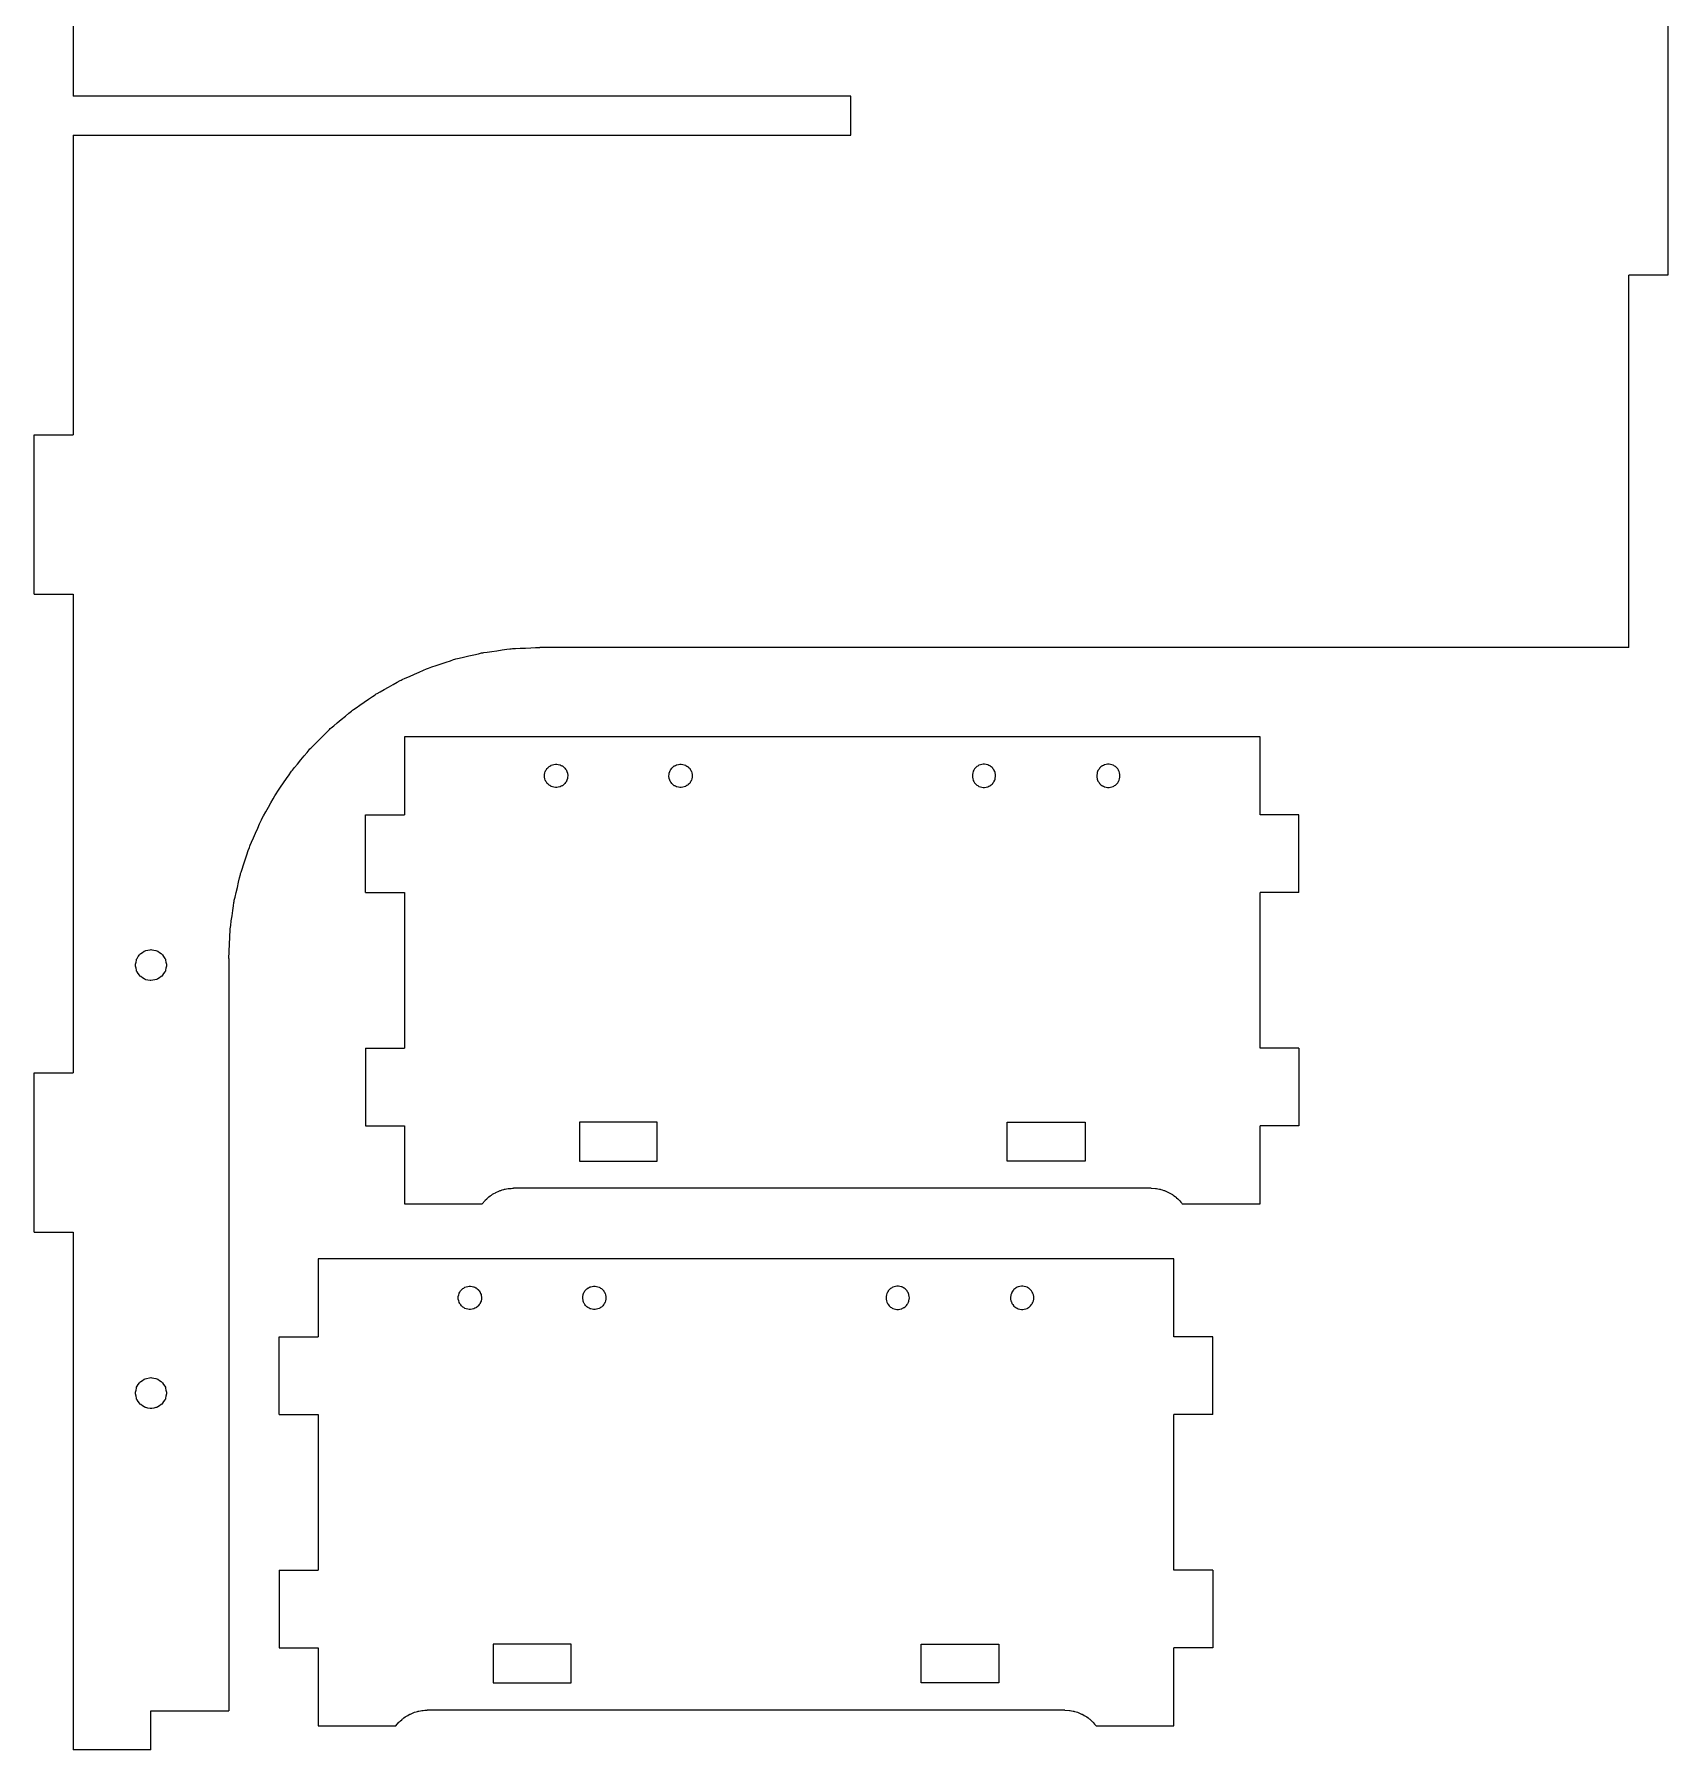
# Model space of a CAD drawing. Header units: centimetres. Extents: x -36 to 30.2, y -21 to 21.
# Drawn here: x -36.03 to -15.03, y -20.96 to 1.08 of the extents above; entities that cross this region are included whole.
import ezdxf

# ---------------------------------------------------------------- set-up
doc = ezdxf.new("R2010")
doc.units = ezdxf.units.CM
doc.header["$MEASUREMENT"] = 0
doc.layers.add('Capa 1', color=7, linetype='Continuous')

msp = doc.modelspace()

# ---------------------------------------------------------------- linework, layer by layer
at = {"layer": 'Capa 1', "color": 1, "lineweight": 25}
for points in [[(-35.53168, 4.13876), (-35.53168, 4.13876), (-35.53168, 0.28876), (-35.53168, 0.28876)], [(-15.03169, 2.08877), (-15.03169, 2.08877), (-15.03169, -2.01121), (-15.03169, -2.01121)], [(-25.5317, 0.28876), (-25.5317, 0.28876), (-35.53168, 0.28876), (-35.53168, 0.28876)], [(-25.5317, -0.21123), (-25.5317, -0.21123), (-25.5317, 0.28876), (-25.5317, 0.28876)], [(-35.53168, -0.21123), (-35.53168, -0.21123), (-35.53168, -4.06124), (-35.53168, -4.06124)], [(-35.53168, -0.21123), (-35.53168, -0.21123), (-25.5317, -0.21123), (-25.5317, -0.21123)], [(-15.03169, -2.01121), (-15.03169, -2.01121), (-15.53168, -2.01121), (-15.53168, -2.01121)], [(-15.53168, -6.79456), (-15.53168, -6.79456), (-15.53168, -2.01121), (-15.53168, -2.01121)], [(-36.03167, -6.11123), (-36.03167, -6.11123), (-36.03167, -4.06124), (-36.03167, -4.06124)], [(-36.03167, -4.06124), (-36.03167, -4.06124), (-35.53168, -4.06124), (-35.53168, -4.06124)], [(-36.03167, -6.11123), (-36.03167, -6.11123), (-35.53168, -6.11123), (-35.53168, -6.11123)], [(-35.53168, -6.11123), (-35.53168, -6.11123), (-35.53168, -12.26124), (-35.53168, -12.26124)], [(-15.53168, -6.79456), (-15.53168, -6.79456), (-29.53167, -6.79456), (-29.53167, -6.79456)], [(-31.27286, -7.94558), (-31.27286, -7.94558), (-31.27286, -8.94556), (-31.27286, -8.94556)], [(-20.27286, -7.94558), (-20.27286, -7.94558), (-31.27286, -7.94558), (-31.27286, -7.94558)], [(-20.27286, -8.94556), (-20.27286, -8.94556), (-20.27286, -7.94558), (-20.27286, -7.94558)], [(-31.77285, -9.94558), (-31.77285, -9.94558), (-31.77285, -8.94556), (-31.77285, -8.94556)], [(-31.77285, -8.94556), (-31.77285, -8.94556), (-31.27286, -8.94556), (-31.27286, -8.94556)], [(-19.77287, -8.94556), (-19.77287, -8.94556), (-20.27286, -8.94556), (-20.27286, -8.94556)], [(-19.77287, -9.94558), (-19.77287, -9.94558), (-19.77287, -8.94556), (-19.77287, -8.94556)], [(-31.77285, -9.94558), (-31.77285, -9.94558), (-31.27286, -9.94558), (-31.27286, -9.94558)], [(-31.27286, -9.94558), (-31.27286, -9.94558), (-31.27286, -11.94558), (-31.27286, -11.94558)], [(-19.77287, -9.94558), (-19.77287, -9.94558), (-20.27286, -9.94558), (-20.27286, -9.94558)], [(-20.27286, -11.94558), (-20.27286, -11.94558), (-20.27286, -9.94558), (-20.27286, -9.94558)], [(-33.53168, -10.79457), (-33.53168, -10.79457), (-33.53168, -20.46124), (-33.53168, -20.46124)], [(-31.77285, -11.94558), (-31.77285, -11.94558), (-31.77285, -12.94557), (-31.77285, -12.94557)], [(-31.77285, -11.94558), (-31.77285, -11.94558), (-31.27286, -11.94558), (-31.27286, -11.94558)], [(-19.77287, -11.94558), (-19.77287, -11.94558), (-20.27286, -11.94558), (-20.27286, -11.94558)], [(-19.77287, -11.94558), (-19.77287, -11.94558), (-19.77287, -12.94557), (-19.77287, -12.94557)], [(-36.03167, -14.31123), (-36.03167, -14.31123), (-36.03167, -12.26124), (-36.03167, -12.26124)], [(-36.03167, -12.26124), (-36.03167, -12.26124), (-35.53168, -12.26124), (-35.53168, -12.26124)], [(-31.77285, -12.94557), (-31.77285, -12.94557), (-31.27286, -12.94557), (-31.27286, -12.94557)], [(-31.27286, -12.94557), (-31.27286, -12.94557), (-31.27286, -13.94559), (-31.27286, -13.94559)], [(-29.02288, -12.89558), (-29.02288, -12.89558), (-29.02288, -13.39557), (-29.02288, -13.39557)], [(-28.02286, -12.89558), (-28.02286, -12.89558), (-29.02288, -12.89558), (-29.02288, -12.89558)], [(-28.02286, -13.39557), (-28.02286, -13.39557), (-28.02286, -12.89558), (-28.02286, -12.89558)], [(-23.52286, -12.89558), (-23.52286, -12.89558), (-22.52288, -12.89558), (-22.52288, -12.89558)], [(-23.52286, -13.39557), (-23.52286, -13.39557), (-23.52286, -12.89558), (-23.52286, -12.89558)], [(-22.52288, -12.89558), (-22.52288, -12.89558), (-22.52288, -13.39557), (-22.52288, -13.39557)], [(-19.77287, -12.94557), (-19.77287, -12.94557), (-20.27286, -12.94557), (-20.27286, -12.94557)], [(-20.27286, -13.94559), (-20.27286, -13.94559), (-20.27286, -12.94557), (-20.27286, -12.94557)], [(-29.02288, -13.39557), (-29.02288, -13.39557), (-28.02286, -13.39557), (-28.02286, -13.39557)], [(-22.52288, -13.39557), (-22.52288, -13.39557), (-23.52286, -13.39557), (-23.52286, -13.39557)], [(-21.67286, -13.74556), (-21.67286, -13.74556), (-29.87286, -13.74556), (-29.87286, -13.74556)], [(-31.27286, -13.94559), (-31.27286, -13.94559), (-30.27288, -13.94559), (-30.27288, -13.94559)], [(-21.27288, -13.94559), (-21.27288, -13.94559), (-20.27286, -13.94559), (-20.27286, -13.94559)], [(-36.03167, -14.31123), (-36.03167, -14.31123), (-35.53168, -14.31123), (-35.53168, -14.31123)], [(-35.53168, -14.31123), (-35.53168, -14.31123), (-35.53168, -20.96123), (-35.53168, -20.96123)], [(-32.38148, -14.65363), (-32.38148, -14.65363), (-32.38148, -15.65361), (-32.38148, -15.65361)], [(-21.38148, -14.65363), (-21.38148, -14.65363), (-32.38148, -14.65363), (-32.38148, -14.65363)], [(-21.38148, -15.65361), (-21.38148, -15.65361), (-21.38148, -14.65363), (-21.38148, -14.65363)], [(-32.88147, -16.65363), (-32.88147, -16.65363), (-32.88147, -15.65361), (-32.88147, -15.65361)], [(-32.88147, -15.65361), (-32.88147, -15.65361), (-32.38148, -15.65361), (-32.38148, -15.65361)], [(-20.88149, -15.65361), (-20.88149, -15.65361), (-21.38148, -15.65361), (-21.38148, -15.65361)], [(-20.88149, -16.65363), (-20.88149, -16.65363), (-20.88149, -15.65361), (-20.88149, -15.65361)], [(-32.88147, -16.65363), (-32.88147, -16.65363), (-32.38148, -16.65363), (-32.38148, -16.65363)], [(-32.38148, -16.65363), (-32.38148, -16.65363), (-32.38148, -18.65363), (-32.38148, -18.65363)], [(-20.88149, -16.65363), (-20.88149, -16.65363), (-21.38148, -16.65363), (-21.38148, -16.65363)], [(-21.38148, -18.65363), (-21.38148, -18.65363), (-21.38148, -16.65363), (-21.38148, -16.65363)], [(-32.88147, -18.65363), (-32.88147, -18.65363), (-32.88147, -19.65362), (-32.88147, -19.65362)], [(-32.88147, -18.65363), (-32.88147, -18.65363), (-32.38148, -18.65363), (-32.38148, -18.65363)], [(-20.88149, -18.65363), (-20.88149, -18.65363), (-21.38148, -18.65363), (-21.38148, -18.65363)], [(-20.88149, -18.65363), (-20.88149, -18.65363), (-20.88149, -19.65362), (-20.88149, -19.65362)], [(-30.13149, -19.60363), (-30.13149, -19.60363), (-30.13149, -20.10362), (-30.13149, -20.10362)], [(-29.13148, -19.60363), (-29.13148, -19.60363), (-30.13149, -19.60363), (-30.13149, -19.60363)], [(-29.13148, -20.10362), (-29.13148, -20.10362), (-29.13148, -19.60363), (-29.13148, -19.60363)], [(-24.63148, -19.60363), (-24.63148, -19.60363), (-23.63149, -19.60363), (-23.63149, -19.60363)], [(-24.63148, -20.10362), (-24.63148, -20.10362), (-24.63148, -19.60363), (-24.63148, -19.60363)], [(-23.63149, -19.60363), (-23.63149, -19.60363), (-23.63149, -20.10362), (-23.63149, -20.10362)], [(-32.88147, -19.65362), (-32.88147, -19.65362), (-32.38148, -19.65362), (-32.38148, -19.65362)], [(-32.38148, -19.65362), (-32.38148, -19.65362), (-32.38148, -20.65364), (-32.38148, -20.65364)], [(-20.88149, -19.65362), (-20.88149, -19.65362), (-21.38148, -19.65362), (-21.38148, -19.65362)], [(-21.38148, -20.65364), (-21.38148, -20.65364), (-21.38148, -19.65362), (-21.38148, -19.65362)], [(-30.13149, -20.10362), (-30.13149, -20.10362), (-29.13148, -20.10362), (-29.13148, -20.10362)], [(-23.63149, -20.10362), (-23.63149, -20.10362), (-24.63148, -20.10362), (-24.63148, -20.10362)], [(-34.5317, -20.46124), (-34.5317, -20.46124), (-33.53168, -20.46124), (-33.53168, -20.46124)], [(-34.5317, -20.96123), (-34.5317, -20.96123), (-34.5317, -20.46124), (-34.5317, -20.46124)], [(-22.78148, -20.45361), (-22.78148, -20.45361), (-30.98148, -20.45361), (-30.98148, -20.45361)], [(-32.38148, -20.65364), (-32.38148, -20.65364), (-31.38149, -20.65364), (-31.38149, -20.65364)], [(-22.3815, -20.65364), (-22.3815, -20.65364), (-21.38148, -20.65364), (-21.38148, -20.65364)], [(-34.5317, -20.96123), (-34.5317, -20.96123), (-35.53168, -20.96123), (-35.53168, -20.96123)]]:
    msp.add_open_spline(points, degree=3, dxfattribs=at)
for points, knots in [([(-33.53168, -10.79457), (-33.53168, -10.79457), (-33.51464, -10.42549), (-33.51464, -10.42549), (-33.51464, -10.42549), (-33.51464, -10.42549), (-33.46359, -10.05955), (-33.46359, -10.05955), (-33.46359, -10.05955), (-33.46359, -10.05955), (-33.37899, -9.6999), (-33.37899, -9.6999), (-33.37899, -9.6999), (-33.37899, -9.6999), (-33.26155, -9.34959), (-33.26155, -9.34959), (-33.26155, -9.34959), (-33.26155, -9.34959), (-33.11233, -9.01159), (-33.11233, -9.01159), (-33.11233, -9.01159), (-33.11233, -9.01159), (-32.93255, -8.68884), (-32.93255, -8.68884), (-32.93255, -8.68884), (-32.93255, -8.68884), (-32.72374, -8.38404), (-32.72374, -8.38404), (-32.72374, -8.38404), (-32.72374, -8.38404), (-32.48774, -8.09977), (-32.48774, -8.09977), (-32.48774, -8.09977), (-32.48774, -8.09977), (-32.22647, -7.83854), (-32.22647, -7.83854), (-32.22647, -7.83854), (-32.22647, -7.83854), (-31.94224, -7.60249), (-31.94224, -7.60249), (-31.94224, -7.60249), (-31.94224, -7.60249), (-31.6374, -7.39368), (-31.6374, -7.39368), (-31.6374, -7.39368), (-31.6374, -7.39368), (-31.31464, -7.21391), (-31.31464, -7.21391), (-31.31464, -7.21391), (-31.31464, -7.21391), (-30.97665, -7.06468), (-30.97665, -7.06468), (-30.97665, -7.06468), (-30.97665, -7.06468), (-30.62634, -6.94724), (-30.62634, -6.94724), (-30.62634, -6.94724), (-30.62634, -6.94724), (-30.26668, -6.86268), (-30.26668, -6.86268), (-30.26668, -6.86268), (-30.26668, -6.86268), (-29.90075, -6.81163), (-29.90075, -6.81163), (-29.90075, -6.81163), (-29.90075, -6.81163), (-29.53167, -6.79456), (-29.53167, -6.79456)], [0, 0, 0, 0, 0.05555556, 0.05555556, 0.05555556, 0.05555557, 0.11111111, 0.11111111, 0.11111111, 0.11111112, 0.16666667, 0.16666667, 0.16666667, 0.16666668, 0.22222222, 0.22222222, 0.22222222, 0.22222223, 0.27777778, 0.27777778, 0.27777778, 0.27777779, 0.33333333, 0.33333333, 0.33333333, 0.33333334, 0.38888889, 0.38888889, 0.38888889, 0.3888889, 0.44444444, 0.44444444, 0.44444444, 0.44444445, 0.5, 0.5, 0.5, 0.50000001, 0.55555556, 0.55555556, 0.55555556, 0.55555557, 0.61111111, 0.61111111, 0.61111111, 0.61111112, 0.66666667, 0.66666667, 0.66666667, 0.66666668, 0.72222222, 0.72222222, 0.72222222, 0.72222223, 0.77777778, 0.77777778, 0.77777778, 0.77777779, 0.83333333, 0.83333333, 0.83333333, 0.83333334, 0.88888889, 0.88888889, 0.88888889, 0.8888889, 1, 1, 1, 1]), ([(-29.17288, -8.44557), (-29.17288, -8.44557), (-29.17757, -8.40828), (-29.17757, -8.40828), (-29.17757, -8.40828), (-29.17757, -8.40828), (-29.1914, -8.37332), (-29.1914, -8.37332), (-29.1914, -8.37332), (-29.1914, -8.37332), (-29.21352, -8.34288), (-29.21352, -8.34288), (-29.21352, -8.34288), (-29.21352, -8.34288), (-29.24248, -8.31892), (-29.24248, -8.31892), (-29.24248, -8.31892), (-29.24248, -8.31892), (-29.27653, -8.30291), (-29.27653, -8.30291), (-29.27653, -8.30291), (-29.27653, -8.30291), (-29.31346, -8.29585), (-29.31346, -8.29585), (-29.31346, -8.29585), (-29.31346, -8.29585), (-29.35096, -8.29822), (-29.35096, -8.29822), (-29.35096, -8.29822), (-29.35096, -8.29822), (-29.38674, -8.30986), (-29.38674, -8.30986), (-29.38674, -8.30986), (-29.38674, -8.30986), (-29.41849, -8.33), (-29.41849, -8.33), (-29.41849, -8.33), (-29.41849, -8.33), (-29.4442, -8.35741), (-29.4442, -8.35741), (-29.4442, -8.35741), (-29.4442, -8.35741), (-29.46234, -8.39036), (-29.46234, -8.39036), (-29.46234, -8.39036), (-29.46234, -8.39036), (-29.47168, -8.42677), (-29.47168, -8.42677), (-29.47168, -8.42677), (-29.47168, -8.42677), (-29.47168, -8.46437), (-29.47168, -8.46437), (-29.47168, -8.46437), (-29.47168, -8.46437), (-29.46234, -8.50078), (-29.46234, -8.50078), (-29.46234, -8.50078), (-29.46234, -8.50078), (-29.4442, -8.53373), (-29.4442, -8.53373), (-29.4442, -8.53373), (-29.4442, -8.53373), (-29.41849, -8.56114), (-29.41849, -8.56114), (-29.41849, -8.56114), (-29.41849, -8.56114), (-29.38674, -8.58128), (-29.38674, -8.58128), (-29.38674, -8.58128), (-29.38674, -8.58128), (-29.35096, -8.59293), (-29.35096, -8.59293), (-29.35096, -8.59293), (-29.35096, -8.59293), (-29.31346, -8.59529), (-29.31346, -8.59529), (-29.31346, -8.59529), (-29.31346, -8.59529), (-29.27653, -8.58823), (-29.27653, -8.58823), (-29.27653, -8.58823), (-29.27653, -8.58823), (-29.24248, -8.57222), (-29.24248, -8.57222), (-29.24248, -8.57222), (-29.24248, -8.57222), (-29.21352, -8.54826), (-29.21352, -8.54826), (-29.21352, -8.54826), (-29.21352, -8.54826), (-29.1914, -8.51782), (-29.1914, -8.51782), (-29.1914, -8.51782), (-29.1914, -8.51782), (-29.17757, -8.48286), (-29.17757, -8.48286), (-29.17757, -8.48286), (-29.17757, -8.48286), (-29.17288, -8.44557), (-29.17288, -8.44557)], [0, 0, 0, 0, 0.03846154, 0.03846154, 0.03846154, 0.03846155, 0.07692308, 0.07692308, 0.07692308, 0.07692309, 0.11538462, 0.11538462, 0.11538462, 0.11538463, 0.15384615, 0.15384615, 0.15384615, 0.15384616, 0.19230769, 0.19230769, 0.19230769, 0.1923077, 0.23076923, 0.23076923, 0.23076923, 0.23076924, 0.26923077, 0.26923077, 0.26923077, 0.26923078, 0.30769231, 0.30769231, 0.30769231, 0.30769232, 0.34615385, 0.34615385, 0.34615385, 0.34615386, 0.38461538, 0.38461538, 0.38461538, 0.38461539, 0.42307692, 0.42307692, 0.42307692, 0.42307693, 0.46153846, 0.46153846, 0.46153846, 0.46153847, 0.5, 0.5, 0.5, 0.50000001, 0.53846154, 0.53846154, 0.53846154, 0.53846155, 0.57692308, 0.57692308, 0.57692308, 0.57692309, 0.61538462, 0.61538462, 0.61538462, 0.61538463, 0.65384615, 0.65384615, 0.65384615, 0.65384616, 0.69230769, 0.69230769, 0.69230769, 0.6923077, 0.73076923, 0.73076923, 0.73076923, 0.73076924, 0.76923077, 0.76923077, 0.76923077, 0.76923078, 0.80769231, 0.80769231, 0.80769231, 0.80769232, 0.84615385, 0.84615385, 0.84615385, 0.84615386, 0.88461538, 0.88461538, 0.88461538, 0.88461539, 0.92307692, 0.92307692, 0.92307692, 0.92307693, 1, 1, 1, 1]), ([(-27.87286, -8.44557), (-27.87286, -8.44557), (-27.86817, -8.48286), (-27.86817, -8.48286), (-27.86817, -8.48286), (-27.86817, -8.48286), (-27.8543, -8.51782), (-27.8543, -8.51782), (-27.8543, -8.51782), (-27.8543, -8.51782), (-27.83222, -8.54826), (-27.83222, -8.54826), (-27.83222, -8.54826), (-27.83222, -8.54826), (-27.80322, -8.57222), (-27.80322, -8.57222), (-27.80322, -8.57222), (-27.80322, -8.57222), (-27.76921, -8.58823), (-27.76921, -8.58823), (-27.76921, -8.58823), (-27.76921, -8.58823), (-27.73228, -8.59529), (-27.73228, -8.59529), (-27.73228, -8.59529), (-27.73228, -8.59529), (-27.69474, -8.59293), (-27.69474, -8.59293), (-27.69474, -8.59293), (-27.69474, -8.59293), (-27.65901, -8.58128), (-27.65901, -8.58128), (-27.65901, -8.58128), (-27.65901, -8.58128), (-27.62726, -8.56114), (-27.62726, -8.56114), (-27.62726, -8.56114), (-27.62726, -8.56114), (-27.6015, -8.53373), (-27.6015, -8.53373), (-27.6015, -8.53373), (-27.6015, -8.53373), (-27.58341, -8.50078), (-27.58341, -8.50078), (-27.58341, -8.50078), (-27.58341, -8.50078), (-27.57406, -8.46437), (-27.57406, -8.46437), (-27.57406, -8.46437), (-27.57406, -8.46437), (-27.57406, -8.42677), (-27.57406, -8.42677), (-27.57406, -8.42677), (-27.57406, -8.42677), (-27.58341, -8.39036), (-27.58341, -8.39036), (-27.58341, -8.39036), (-27.58341, -8.39036), (-27.6015, -8.35741), (-27.6015, -8.35741), (-27.6015, -8.35741), (-27.6015, -8.35741), (-27.62726, -8.33), (-27.62726, -8.33), (-27.62726, -8.33), (-27.62726, -8.33), (-27.65901, -8.30986), (-27.65901, -8.30986), (-27.65901, -8.30986), (-27.65901, -8.30986), (-27.69474, -8.29822), (-27.69474, -8.29822), (-27.69474, -8.29822), (-27.69474, -8.29822), (-27.73228, -8.29585), (-27.73228, -8.29585), (-27.73228, -8.29585), (-27.73228, -8.29585), (-27.76921, -8.30291), (-27.76921, -8.30291), (-27.76921, -8.30291), (-27.76921, -8.30291), (-27.80322, -8.31892), (-27.80322, -8.31892), (-27.80322, -8.31892), (-27.80322, -8.31892), (-27.83222, -8.34288), (-27.83222, -8.34288), (-27.83222, -8.34288), (-27.83222, -8.34288), (-27.8543, -8.37332), (-27.8543, -8.37332), (-27.8543, -8.37332), (-27.8543, -8.37332), (-27.86817, -8.40828), (-27.86817, -8.40828), (-27.86817, -8.40828), (-27.86817, -8.40828), (-27.87286, -8.44557), (-27.87286, -8.44557)], [0, 0, 0, 0, 0.03846154, 0.03846154, 0.03846154, 0.03846155, 0.07692308, 0.07692308, 0.07692308, 0.07692309, 0.11538462, 0.11538462, 0.11538462, 0.11538463, 0.15384615, 0.15384615, 0.15384615, 0.15384616, 0.19230769, 0.19230769, 0.19230769, 0.1923077, 0.23076923, 0.23076923, 0.23076923, 0.23076924, 0.26923077, 0.26923077, 0.26923077, 0.26923078, 0.30769231, 0.30769231, 0.30769231, 0.30769232, 0.34615385, 0.34615385, 0.34615385, 0.34615386, 0.38461538, 0.38461538, 0.38461538, 0.38461539, 0.42307692, 0.42307692, 0.42307692, 0.42307693, 0.46153846, 0.46153846, 0.46153846, 0.46153847, 0.5, 0.5, 0.5, 0.50000001, 0.53846154, 0.53846154, 0.53846154, 0.53846155, 0.57692308, 0.57692308, 0.57692308, 0.57692309, 0.61538462, 0.61538462, 0.61538462, 0.61538463, 0.65384615, 0.65384615, 0.65384615, 0.65384616, 0.69230769, 0.69230769, 0.69230769, 0.6923077, 0.73076923, 0.73076923, 0.73076923, 0.73076924, 0.76923077, 0.76923077, 0.76923077, 0.76923078, 0.80769231, 0.80769231, 0.80769231, 0.80769232, 0.84615385, 0.84615385, 0.84615385, 0.84615386, 0.88461538, 0.88461538, 0.88461538, 0.88461539, 0.92307692, 0.92307692, 0.92307692, 0.92307693, 1, 1, 1, 1]), ([(-23.67286, -8.44557), (-23.67286, -8.44557), (-23.67759, -8.48286), (-23.67759, -8.48286), (-23.67759, -8.48286), (-23.67759, -8.48286), (-23.69142, -8.51782), (-23.69142, -8.51782), (-23.69142, -8.51782), (-23.69142, -8.51782), (-23.7135, -8.54826), (-23.7135, -8.54826), (-23.7135, -8.54826), (-23.7135, -8.54826), (-23.7425, -8.57222), (-23.7425, -8.57222), (-23.7425, -8.57222), (-23.7425, -8.57222), (-23.77651, -8.58823), (-23.77651, -8.58823), (-23.77651, -8.58823), (-23.77651, -8.58823), (-23.81345, -8.59529), (-23.81345, -8.59529), (-23.81345, -8.59529), (-23.81345, -8.59529), (-23.85098, -8.59293), (-23.85098, -8.59293), (-23.85098, -8.59293), (-23.85098, -8.59293), (-23.88672, -8.58128), (-23.88672, -8.58128), (-23.88672, -8.58128), (-23.88672, -8.58128), (-23.91847, -8.56114), (-23.91847, -8.56114), (-23.91847, -8.56114), (-23.91847, -8.56114), (-23.94422, -8.53373), (-23.94422, -8.53373), (-23.94422, -8.53373), (-23.94422, -8.53373), (-23.96232, -8.50078), (-23.96232, -8.50078), (-23.96232, -8.50078), (-23.96232, -8.50078), (-23.97167, -8.46437), (-23.97167, -8.46437), (-23.97167, -8.46437), (-23.97167, -8.46437), (-23.97167, -8.42677), (-23.97167, -8.42677), (-23.97167, -8.42677), (-23.97167, -8.42677), (-23.96232, -8.39036), (-23.96232, -8.39036), (-23.96232, -8.39036), (-23.96232, -8.39036), (-23.94422, -8.35741), (-23.94422, -8.35741), (-23.94422, -8.35741), (-23.94422, -8.35741), (-23.91847, -8.33), (-23.91847, -8.33), (-23.91847, -8.33), (-23.91847, -8.33), (-23.88672, -8.30986), (-23.88672, -8.30986), (-23.88672, -8.30986), (-23.88672, -8.30986), (-23.85098, -8.29822), (-23.85098, -8.29822), (-23.85098, -8.29822), (-23.85098, -8.29822), (-23.81345, -8.29585), (-23.81345, -8.29585), (-23.81345, -8.29585), (-23.81345, -8.29585), (-23.77651, -8.30291), (-23.77651, -8.30291), (-23.77651, -8.30291), (-23.77651, -8.30291), (-23.7425, -8.31892), (-23.7425, -8.31892), (-23.7425, -8.31892), (-23.7425, -8.31892), (-23.7135, -8.34288), (-23.7135, -8.34288), (-23.7135, -8.34288), (-23.7135, -8.34288), (-23.69142, -8.37332), (-23.69142, -8.37332), (-23.69142, -8.37332), (-23.69142, -8.37332), (-23.67759, -8.40828), (-23.67759, -8.40828), (-23.67759, -8.40828), (-23.67759, -8.40828), (-23.67286, -8.44557), (-23.67286, -8.44557)], [0, 0, 0, 0, 0.03846154, 0.03846154, 0.03846154, 0.03846155, 0.07692308, 0.07692308, 0.07692308, 0.07692309, 0.11538462, 0.11538462, 0.11538462, 0.11538463, 0.15384615, 0.15384615, 0.15384615, 0.15384616, 0.19230769, 0.19230769, 0.19230769, 0.1923077, 0.23076923, 0.23076923, 0.23076923, 0.23076924, 0.26923077, 0.26923077, 0.26923077, 0.26923078, 0.30769231, 0.30769231, 0.30769231, 0.30769232, 0.34615385, 0.34615385, 0.34615385, 0.34615386, 0.38461538, 0.38461538, 0.38461538, 0.38461539, 0.42307692, 0.42307692, 0.42307692, 0.42307693, 0.46153846, 0.46153846, 0.46153846, 0.46153847, 0.5, 0.5, 0.5, 0.50000001, 0.53846154, 0.53846154, 0.53846154, 0.53846155, 0.57692308, 0.57692308, 0.57692308, 0.57692309, 0.61538462, 0.61538462, 0.61538462, 0.61538463, 0.65384615, 0.65384615, 0.65384615, 0.65384616, 0.69230769, 0.69230769, 0.69230769, 0.6923077, 0.73076923, 0.73076923, 0.73076923, 0.73076924, 0.76923077, 0.76923077, 0.76923077, 0.76923078, 0.80769231, 0.80769231, 0.80769231, 0.80769232, 0.84615385, 0.84615385, 0.84615385, 0.84615386, 0.88461538, 0.88461538, 0.88461538, 0.88461539, 0.92307692, 0.92307692, 0.92307692, 0.92307693, 1, 1, 1, 1]), ([(-22.37288, -8.44557), (-22.37288, -8.44557), (-22.36815, -8.40828), (-22.36815, -8.40828), (-22.36815, -8.40828), (-22.36815, -8.40828), (-22.35432, -8.37332), (-22.35432, -8.37332), (-22.35432, -8.37332), (-22.35432, -8.37332), (-22.3322, -8.34288), (-22.3322, -8.34288), (-22.3322, -8.34288), (-22.3322, -8.34288), (-22.30324, -8.31892), (-22.30324, -8.31892), (-22.30324, -8.31892), (-22.30324, -8.31892), (-22.26923, -8.30291), (-22.26923, -8.30291), (-22.26923, -8.30291), (-22.26923, -8.30291), (-22.2323, -8.29585), (-22.2323, -8.29585), (-22.2323, -8.29585), (-22.2323, -8.29585), (-22.19476, -8.29822), (-22.19476, -8.29822), (-22.19476, -8.29822), (-22.19476, -8.29822), (-22.15899, -8.30986), (-22.15899, -8.30986), (-22.15899, -8.30986), (-22.15899, -8.30986), (-22.12724, -8.33), (-22.12724, -8.33), (-22.12724, -8.33), (-22.12724, -8.33), (-22.10152, -8.35741), (-22.10152, -8.35741), (-22.10152, -8.35741), (-22.10152, -8.35741), (-22.08339, -8.39036), (-22.08339, -8.39036), (-22.08339, -8.39036), (-22.08339, -8.39036), (-22.07404, -8.42677), (-22.07404, -8.42677), (-22.07404, -8.42677), (-22.07404, -8.42677), (-22.07404, -8.46437), (-22.07404, -8.46437), (-22.07404, -8.46437), (-22.07404, -8.46437), (-22.08339, -8.50078), (-22.08339, -8.50078), (-22.08339, -8.50078), (-22.08339, -8.50078), (-22.10152, -8.53373), (-22.10152, -8.53373), (-22.10152, -8.53373), (-22.10152, -8.53373), (-22.12724, -8.56114), (-22.12724, -8.56114), (-22.12724, -8.56114), (-22.12724, -8.56114), (-22.15899, -8.58128), (-22.15899, -8.58128), (-22.15899, -8.58128), (-22.15899, -8.58128), (-22.19476, -8.59293), (-22.19476, -8.59293), (-22.19476, -8.59293), (-22.19476, -8.59293), (-22.2323, -8.59529), (-22.2323, -8.59529), (-22.2323, -8.59529), (-22.2323, -8.59529), (-22.26923, -8.58823), (-22.26923, -8.58823), (-22.26923, -8.58823), (-22.26923, -8.58823), (-22.30324, -8.57222), (-22.30324, -8.57222), (-22.30324, -8.57222), (-22.30324, -8.57222), (-22.3322, -8.54826), (-22.3322, -8.54826), (-22.3322, -8.54826), (-22.3322, -8.54826), (-22.35432, -8.51782), (-22.35432, -8.51782), (-22.35432, -8.51782), (-22.35432, -8.51782), (-22.36815, -8.48286), (-22.36815, -8.48286), (-22.36815, -8.48286), (-22.36815, -8.48286), (-22.37288, -8.44557), (-22.37288, -8.44557)], [0, 0, 0, 0, 0.03846154, 0.03846154, 0.03846154, 0.03846155, 0.07692308, 0.07692308, 0.07692308, 0.07692309, 0.11538462, 0.11538462, 0.11538462, 0.11538463, 0.15384615, 0.15384615, 0.15384615, 0.15384616, 0.19230769, 0.19230769, 0.19230769, 0.1923077, 0.23076923, 0.23076923, 0.23076923, 0.23076924, 0.26923077, 0.26923077, 0.26923077, 0.26923078, 0.30769231, 0.30769231, 0.30769231, 0.30769232, 0.34615385, 0.34615385, 0.34615385, 0.34615386, 0.38461538, 0.38461538, 0.38461538, 0.38461539, 0.42307692, 0.42307692, 0.42307692, 0.42307693, 0.46153846, 0.46153846, 0.46153846, 0.46153847, 0.5, 0.5, 0.5, 0.50000001, 0.53846154, 0.53846154, 0.53846154, 0.53846155, 0.57692308, 0.57692308, 0.57692308, 0.57692309, 0.61538462, 0.61538462, 0.61538462, 0.61538463, 0.65384615, 0.65384615, 0.65384615, 0.65384616, 0.69230769, 0.69230769, 0.69230769, 0.6923077, 0.73076923, 0.73076923, 0.73076923, 0.73076924, 0.76923077, 0.76923077, 0.76923077, 0.76923078, 0.80769231, 0.80769231, 0.80769231, 0.80769232, 0.84615385, 0.84615385, 0.84615385, 0.84615386, 0.88461538, 0.88461538, 0.88461538, 0.88461539, 0.92307692, 0.92307692, 0.92307692, 0.92307693, 1, 1, 1, 1]), ([(-34.5317, -11.07788), (-34.5317, -11.07788), (-34.45514, -11.06268), (-34.45514, -11.06268), (-34.45514, -11.06268), (-34.45514, -11.06268), (-34.39027, -11.01932), (-34.39027, -11.01932), (-34.39027, -11.01932), (-34.39027, -11.01932), (-34.34691, -10.95444), (-34.34691, -10.95444), (-34.34691, -10.95444), (-34.34691, -10.95444), (-34.33167, -10.87789), (-34.33167, -10.87789), (-34.33167, -10.87789), (-34.33167, -10.87789), (-34.34691, -10.80134), (-34.34691, -10.80134), (-34.34691, -10.80134), (-34.34691, -10.80134), (-34.39027, -10.73646), (-34.39027, -10.73646), (-34.39027, -10.73646), (-34.39027, -10.73646), (-34.45514, -10.69311), (-34.45514, -10.69311), (-34.45514, -10.69311), (-34.45514, -10.69311), (-34.5317, -10.6779), (-34.5317, -10.6779), (-34.5317, -10.6779), (-34.5317, -10.6779), (-34.60821, -10.69311), (-34.60821, -10.69311), (-34.60821, -10.69311), (-34.60821, -10.69311), (-34.67309, -10.73646), (-34.67309, -10.73646), (-34.67309, -10.73646), (-34.67309, -10.73646), (-34.71645, -10.80134), (-34.71645, -10.80134), (-34.71645, -10.80134), (-34.71645, -10.80134), (-34.73169, -10.87789), (-34.73169, -10.87789), (-34.73169, -10.87789), (-34.73169, -10.87789), (-34.71645, -10.95444), (-34.71645, -10.95444), (-34.71645, -10.95444), (-34.71645, -10.95444), (-34.67309, -11.01932), (-34.67309, -11.01932), (-34.67309, -11.01932), (-34.67309, -11.01932), (-34.60821, -11.06268), (-34.60821, -11.06268), (-34.60821, -11.06268), (-34.60821, -11.06268), (-34.5317, -11.07788), (-34.5317, -11.07788)], [0, 0, 0, 0, 0.05882353, 0.05882353, 0.05882353, 0.05882354, 0.11764706, 0.11764706, 0.11764706, 0.11764707, 0.17647059, 0.17647059, 0.17647059, 0.1764706, 0.23529412, 0.23529412, 0.23529412, 0.23529413, 0.29411765, 0.29411765, 0.29411765, 0.29411766, 0.35294118, 0.35294118, 0.35294118, 0.35294119, 0.41176471, 0.41176471, 0.41176471, 0.41176472, 0.47058824, 0.47058824, 0.47058824, 0.47058825, 0.52941176, 0.52941176, 0.52941176, 0.52941177, 0.58823529, 0.58823529, 0.58823529, 0.5882353, 0.64705882, 0.64705882, 0.64705882, 0.64705883, 0.70588235, 0.70588235, 0.70588235, 0.70588236, 0.76470588, 0.76470588, 0.76470588, 0.76470589, 0.82352941, 0.82352941, 0.82352941, 0.82352942, 0.88235294, 0.88235294, 0.88235294, 0.88235295, 1, 1, 1, 1]), ([(-30.27288, -13.94559), (-30.27288, -13.94559), (-30.23548, -13.90131), (-30.23548, -13.90131), (-30.23548, -13.90131), (-30.23548, -13.90131), (-30.19322, -13.8617), (-30.19322, -13.8617), (-30.19322, -13.8617), (-30.19322, -13.8617), (-30.14669, -13.82723), (-30.14669, -13.82723), (-30.14669, -13.82723), (-30.14669, -13.82723), (-30.09645, -13.79837), (-30.09645, -13.79837), (-30.09645, -13.79837), (-30.09645, -13.79837), (-30.04325, -13.77551), (-30.04325, -13.77551), (-30.04325, -13.77551), (-30.04325, -13.77551), (-29.98773, -13.75893), (-29.98773, -13.75893), (-29.98773, -13.75893), (-29.98773, -13.75893), (-29.93068, -13.74891), (-29.93068, -13.74891), (-29.93068, -13.74891), (-29.93068, -13.74891), (-29.87286, -13.74556), (-29.87286, -13.74556)], [0, 0, 0, 0, 0.11111111, 0.11111111, 0.11111111, 0.11111112, 0.22222222, 0.22222222, 0.22222222, 0.22222223, 0.33333333, 0.33333333, 0.33333333, 0.33333334, 0.44444444, 0.44444444, 0.44444444, 0.44444445, 0.55555556, 0.55555556, 0.55555556, 0.55555557, 0.66666667, 0.66666667, 0.66666667, 0.66666668, 0.77777778, 0.77777778, 0.77777778, 0.77777779, 1, 1, 1, 1]), ([(-21.67286, -13.74556), (-21.67286, -13.74556), (-21.61504, -13.74891), (-21.61504, -13.74891), (-21.61504, -13.74891), (-21.61504, -13.74891), (-21.558, -13.75893), (-21.558, -13.75893), (-21.558, -13.75893), (-21.558, -13.75893), (-21.50247, -13.77551), (-21.50247, -13.77551), (-21.50247, -13.77551), (-21.50247, -13.77551), (-21.44927, -13.79837), (-21.44927, -13.79837), (-21.44927, -13.79837), (-21.44927, -13.79837), (-21.39903, -13.82723), (-21.39903, -13.82723), (-21.39903, -13.82723), (-21.39903, -13.82723), (-21.3525, -13.8617), (-21.3525, -13.8617), (-21.3525, -13.8617), (-21.3525, -13.8617), (-21.31024, -13.90131), (-21.31024, -13.90131), (-21.31024, -13.90131), (-21.31024, -13.90131), (-21.27288, -13.94559), (-21.27288, -13.94559)], [0, 0, 0, 0, 0.11111111, 0.11111111, 0.11111111, 0.11111112, 0.22222222, 0.22222222, 0.22222222, 0.22222223, 0.33333333, 0.33333333, 0.33333333, 0.33333334, 0.44444444, 0.44444444, 0.44444444, 0.44444445, 0.55555556, 0.55555556, 0.55555556, 0.55555557, 0.66666667, 0.66666667, 0.66666667, 0.66666668, 0.77777778, 0.77777778, 0.77777778, 0.77777779, 1, 1, 1, 1]), ([(-30.2815, -15.15362), (-30.2815, -15.15362), (-30.28619, -15.11633), (-30.28619, -15.11633), (-30.28619, -15.11633), (-30.28619, -15.11633), (-30.30002, -15.08137), (-30.30002, -15.08137), (-30.30002, -15.08137), (-30.30002, -15.08137), (-30.32214, -15.05093), (-30.32214, -15.05093), (-30.32214, -15.05093), (-30.32214, -15.05093), (-30.3511, -15.02697), (-30.3511, -15.02697), (-30.3511, -15.02697), (-30.3511, -15.02697), (-30.38514, -15.01096), (-30.38514, -15.01096), (-30.38514, -15.01096), (-30.38514, -15.01096), (-30.42208, -15.0039), (-30.42208, -15.0039), (-30.42208, -15.0039), (-30.42208, -15.0039), (-30.45958, -15.00626), (-30.45958, -15.00626), (-30.45958, -15.00626), (-30.45958, -15.00626), (-30.49535, -15.01791), (-30.49535, -15.01791), (-30.49535, -15.01791), (-30.49535, -15.01791), (-30.5271, -15.03805), (-30.5271, -15.03805), (-30.5271, -15.03805), (-30.5271, -15.03805), (-30.55282, -15.06546), (-30.55282, -15.06546), (-30.55282, -15.06546), (-30.55282, -15.06546), (-30.57095, -15.09841), (-30.57095, -15.09841), (-30.57095, -15.09841), (-30.57095, -15.09841), (-30.5803, -15.13482), (-30.5803, -15.13482), (-30.5803, -15.13482), (-30.5803, -15.13482), (-30.5803, -15.17242), (-30.5803, -15.17242), (-30.5803, -15.17242), (-30.5803, -15.17242), (-30.57095, -15.20883), (-30.57095, -15.20883), (-30.57095, -15.20883), (-30.57095, -15.20883), (-30.55282, -15.24178), (-30.55282, -15.24178), (-30.55282, -15.24178), (-30.55282, -15.24178), (-30.5271, -15.26919), (-30.5271, -15.26919), (-30.5271, -15.26919), (-30.5271, -15.26919), (-30.49535, -15.28933), (-30.49535, -15.28933), (-30.49535, -15.28933), (-30.49535, -15.28933), (-30.45958, -15.30097), (-30.45958, -15.30097), (-30.45958, -15.30097), (-30.45958, -15.30097), (-30.42208, -15.30334), (-30.42208, -15.30334), (-30.42208, -15.30334), (-30.42208, -15.30334), (-30.38514, -15.29628), (-30.38514, -15.29628), (-30.38514, -15.29628), (-30.38514, -15.29628), (-30.3511, -15.28027), (-30.3511, -15.28027), (-30.3511, -15.28027), (-30.3511, -15.28027), (-30.32214, -15.25631), (-30.32214, -15.25631), (-30.32214, -15.25631), (-30.32214, -15.25631), (-30.30002, -15.22587), (-30.30002, -15.22587), (-30.30002, -15.22587), (-30.30002, -15.22587), (-30.28619, -15.19091), (-30.28619, -15.19091), (-30.28619, -15.19091), (-30.28619, -15.19091), (-30.2815, -15.15362), (-30.2815, -15.15362)], [0, 0, 0, 0, 0.03846154, 0.03846154, 0.03846154, 0.03846155, 0.07692308, 0.07692308, 0.07692308, 0.07692309, 0.11538462, 0.11538462, 0.11538462, 0.11538463, 0.15384615, 0.15384615, 0.15384615, 0.15384616, 0.19230769, 0.19230769, 0.19230769, 0.1923077, 0.23076923, 0.23076923, 0.23076923, 0.23076924, 0.26923077, 0.26923077, 0.26923077, 0.26923078, 0.30769231, 0.30769231, 0.30769231, 0.30769232, 0.34615385, 0.34615385, 0.34615385, 0.34615386, 0.38461538, 0.38461538, 0.38461538, 0.38461539, 0.42307692, 0.42307692, 0.42307692, 0.42307693, 0.46153846, 0.46153846, 0.46153846, 0.46153847, 0.5, 0.5, 0.5, 0.50000001, 0.53846154, 0.53846154, 0.53846154, 0.53846155, 0.57692308, 0.57692308, 0.57692308, 0.57692309, 0.61538462, 0.61538462, 0.61538462, 0.61538463, 0.65384615, 0.65384615, 0.65384615, 0.65384616, 0.69230769, 0.69230769, 0.69230769, 0.6923077, 0.73076923, 0.73076923, 0.73076923, 0.73076924, 0.76923077, 0.76923077, 0.76923077, 0.76923078, 0.80769231, 0.80769231, 0.80769231, 0.80769232, 0.84615385, 0.84615385, 0.84615385, 0.84615386, 0.88461538, 0.88461538, 0.88461538, 0.88461539, 0.92307692, 0.92307692, 0.92307692, 0.92307693, 1, 1, 1, 1]), ([(-28.98147, -15.15362), (-28.98147, -15.15362), (-28.97678, -15.19091), (-28.97678, -15.19091), (-28.97678, -15.19091), (-28.97678, -15.19091), (-28.96292, -15.22587), (-28.96292, -15.22587), (-28.96292, -15.22587), (-28.96292, -15.22587), (-28.94083, -15.25631), (-28.94083, -15.25631), (-28.94083, -15.25631), (-28.94083, -15.25631), (-28.91184, -15.28027), (-28.91184, -15.28027), (-28.91184, -15.28027), (-28.91184, -15.28027), (-28.87783, -15.29628), (-28.87783, -15.29628), (-28.87783, -15.29628), (-28.87783, -15.29628), (-28.84089, -15.30334), (-28.84089, -15.30334), (-28.84089, -15.30334), (-28.84089, -15.30334), (-28.80336, -15.30097), (-28.80336, -15.30097), (-28.80336, -15.30097), (-28.80336, -15.30097), (-28.76762, -15.28933), (-28.76762, -15.28933), (-28.76762, -15.28933), (-28.76762, -15.28933), (-28.73587, -15.26919), (-28.73587, -15.26919), (-28.73587, -15.26919), (-28.73587, -15.26919), (-28.71012, -15.24178), (-28.71012, -15.24178), (-28.71012, -15.24178), (-28.71012, -15.24178), (-28.69202, -15.20883), (-28.69202, -15.20883), (-28.69202, -15.20883), (-28.69202, -15.20883), (-28.68267, -15.17242), (-28.68267, -15.17242), (-28.68267, -15.17242), (-28.68267, -15.17242), (-28.68267, -15.13482), (-28.68267, -15.13482), (-28.68267, -15.13482), (-28.68267, -15.13482), (-28.69202, -15.09841), (-28.69202, -15.09841), (-28.69202, -15.09841), (-28.69202, -15.09841), (-28.71012, -15.06546), (-28.71012, -15.06546), (-28.71012, -15.06546), (-28.71012, -15.06546), (-28.73587, -15.03805), (-28.73587, -15.03805), (-28.73587, -15.03805), (-28.73587, -15.03805), (-28.76762, -15.01791), (-28.76762, -15.01791), (-28.76762, -15.01791), (-28.76762, -15.01791), (-28.80336, -15.00626), (-28.80336, -15.00626), (-28.80336, -15.00626), (-28.80336, -15.00626), (-28.84089, -15.0039), (-28.84089, -15.0039), (-28.84089, -15.0039), (-28.84089, -15.0039), (-28.87783, -15.01096), (-28.87783, -15.01096), (-28.87783, -15.01096), (-28.87783, -15.01096), (-28.91184, -15.02697), (-28.91184, -15.02697), (-28.91184, -15.02697), (-28.91184, -15.02697), (-28.94083, -15.05093), (-28.94083, -15.05093), (-28.94083, -15.05093), (-28.94083, -15.05093), (-28.96292, -15.08137), (-28.96292, -15.08137), (-28.96292, -15.08137), (-28.96292, -15.08137), (-28.97678, -15.11633), (-28.97678, -15.11633), (-28.97678, -15.11633), (-28.97678, -15.11633), (-28.98147, -15.15362), (-28.98147, -15.15362)], [0, 0, 0, 0, 0.03846154, 0.03846154, 0.03846154, 0.03846155, 0.07692308, 0.07692308, 0.07692308, 0.07692309, 0.11538462, 0.11538462, 0.11538462, 0.11538463, 0.15384615, 0.15384615, 0.15384615, 0.15384616, 0.19230769, 0.19230769, 0.19230769, 0.1923077, 0.23076923, 0.23076923, 0.23076923, 0.23076924, 0.26923077, 0.26923077, 0.26923077, 0.26923078, 0.30769231, 0.30769231, 0.30769231, 0.30769232, 0.34615385, 0.34615385, 0.34615385, 0.34615386, 0.38461538, 0.38461538, 0.38461538, 0.38461539, 0.42307692, 0.42307692, 0.42307692, 0.42307693, 0.46153846, 0.46153846, 0.46153846, 0.46153847, 0.5, 0.5, 0.5, 0.50000001, 0.53846154, 0.53846154, 0.53846154, 0.53846155, 0.57692308, 0.57692308, 0.57692308, 0.57692309, 0.61538462, 0.61538462, 0.61538462, 0.61538463, 0.65384615, 0.65384615, 0.65384615, 0.65384616, 0.69230769, 0.69230769, 0.69230769, 0.6923077, 0.73076923, 0.73076923, 0.73076923, 0.73076924, 0.76923077, 0.76923077, 0.76923077, 0.76923078, 0.80769231, 0.80769231, 0.80769231, 0.80769232, 0.84615385, 0.84615385, 0.84615385, 0.84615386, 0.88461538, 0.88461538, 0.88461538, 0.88461539, 0.92307692, 0.92307692, 0.92307692, 0.92307693, 1, 1, 1, 1]), ([(-24.78148, -15.15362), (-24.78148, -15.15362), (-24.78621, -15.19091), (-24.78621, -15.19091), (-24.78621, -15.19091), (-24.78621, -15.19091), (-24.80003, -15.22587), (-24.80003, -15.22587), (-24.80003, -15.22587), (-24.80003, -15.22587), (-24.82212, -15.25631), (-24.82212, -15.25631), (-24.82212, -15.25631), (-24.82212, -15.25631), (-24.85112, -15.28027), (-24.85112, -15.28027), (-24.85112, -15.28027), (-24.85112, -15.28027), (-24.88512, -15.29628), (-24.88512, -15.29628), (-24.88512, -15.29628), (-24.88512, -15.29628), (-24.92206, -15.30334), (-24.92206, -15.30334), (-24.92206, -15.30334), (-24.92206, -15.30334), (-24.9596, -15.30097), (-24.9596, -15.30097), (-24.9596, -15.30097), (-24.9596, -15.30097), (-24.99533, -15.28933), (-24.99533, -15.28933), (-24.99533, -15.28933), (-24.99533, -15.28933), (-25.02708, -15.26919), (-25.02708, -15.26919), (-25.02708, -15.26919), (-25.02708, -15.26919), (-25.05284, -15.24178), (-25.05284, -15.24178), (-25.05284, -15.24178), (-25.05284, -15.24178), (-25.07093, -15.20883), (-25.07093, -15.20883), (-25.07093, -15.20883), (-25.07093, -15.20883), (-25.08028, -15.17242), (-25.08028, -15.17242), (-25.08028, -15.17242), (-25.08028, -15.17242), (-25.08028, -15.13482), (-25.08028, -15.13482), (-25.08028, -15.13482), (-25.08028, -15.13482), (-25.07093, -15.09841), (-25.07093, -15.09841), (-25.07093, -15.09841), (-25.07093, -15.09841), (-25.05284, -15.06546), (-25.05284, -15.06546), (-25.05284, -15.06546), (-25.05284, -15.06546), (-25.02708, -15.03805), (-25.02708, -15.03805), (-25.02708, -15.03805), (-25.02708, -15.03805), (-24.99533, -15.01791), (-24.99533, -15.01791), (-24.99533, -15.01791), (-24.99533, -15.01791), (-24.9596, -15.00626), (-24.9596, -15.00626), (-24.9596, -15.00626), (-24.9596, -15.00626), (-24.92206, -15.0039), (-24.92206, -15.0039), (-24.92206, -15.0039), (-24.92206, -15.0039), (-24.88512, -15.01096), (-24.88512, -15.01096), (-24.88512, -15.01096), (-24.88512, -15.01096), (-24.85112, -15.02697), (-24.85112, -15.02697), (-24.85112, -15.02697), (-24.85112, -15.02697), (-24.82212, -15.05093), (-24.82212, -15.05093), (-24.82212, -15.05093), (-24.82212, -15.05093), (-24.80003, -15.08137), (-24.80003, -15.08137), (-24.80003, -15.08137), (-24.80003, -15.08137), (-24.78621, -15.11633), (-24.78621, -15.11633), (-24.78621, -15.11633), (-24.78621, -15.11633), (-24.78148, -15.15362), (-24.78148, -15.15362)], [0, 0, 0, 0, 0.03846154, 0.03846154, 0.03846154, 0.03846155, 0.07692308, 0.07692308, 0.07692308, 0.07692309, 0.11538462, 0.11538462, 0.11538462, 0.11538463, 0.15384615, 0.15384615, 0.15384615, 0.15384616, 0.19230769, 0.19230769, 0.19230769, 0.1923077, 0.23076923, 0.23076923, 0.23076923, 0.23076924, 0.26923077, 0.26923077, 0.26923077, 0.26923078, 0.30769231, 0.30769231, 0.30769231, 0.30769232, 0.34615385, 0.34615385, 0.34615385, 0.34615386, 0.38461538, 0.38461538, 0.38461538, 0.38461539, 0.42307692, 0.42307692, 0.42307692, 0.42307693, 0.46153846, 0.46153846, 0.46153846, 0.46153847, 0.5, 0.5, 0.5, 0.50000001, 0.53846154, 0.53846154, 0.53846154, 0.53846155, 0.57692308, 0.57692308, 0.57692308, 0.57692309, 0.61538462, 0.61538462, 0.61538462, 0.61538463, 0.65384615, 0.65384615, 0.65384615, 0.65384616, 0.69230769, 0.69230769, 0.69230769, 0.6923077, 0.73076923, 0.73076923, 0.73076923, 0.73076924, 0.76923077, 0.76923077, 0.76923077, 0.76923078, 0.80769231, 0.80769231, 0.80769231, 0.80769232, 0.84615385, 0.84615385, 0.84615385, 0.84615386, 0.88461538, 0.88461538, 0.88461538, 0.88461539, 0.92307692, 0.92307692, 0.92307692, 0.92307693, 1, 1, 1, 1]), ([(-23.48149, -15.15362), (-23.48149, -15.15362), (-23.47677, -15.11633), (-23.47677, -15.11633), (-23.47677, -15.11633), (-23.47677, -15.11633), (-23.46294, -15.08137), (-23.46294, -15.08137), (-23.46294, -15.08137), (-23.46294, -15.08137), (-23.44082, -15.05093), (-23.44082, -15.05093), (-23.44082, -15.05093), (-23.44082, -15.05093), (-23.41185, -15.02697), (-23.41185, -15.02697), (-23.41185, -15.02697), (-23.41185, -15.02697), (-23.37785, -15.01096), (-23.37785, -15.01096), (-23.37785, -15.01096), (-23.37785, -15.01096), (-23.34091, -15.0039), (-23.34091, -15.0039), (-23.34091, -15.0039), (-23.34091, -15.0039), (-23.30338, -15.00626), (-23.30338, -15.00626), (-23.30338, -15.00626), (-23.30338, -15.00626), (-23.2676, -15.01791), (-23.2676, -15.01791), (-23.2676, -15.01791), (-23.2676, -15.01791), (-23.23585, -15.03805), (-23.23585, -15.03805), (-23.23585, -15.03805), (-23.23585, -15.03805), (-23.21014, -15.06546), (-23.21014, -15.06546), (-23.21014, -15.06546), (-23.21014, -15.06546), (-23.192, -15.09841), (-23.192, -15.09841), (-23.192, -15.09841), (-23.192, -15.09841), (-23.18265, -15.13482), (-23.18265, -15.13482), (-23.18265, -15.13482), (-23.18265, -15.13482), (-23.18265, -15.17242), (-23.18265, -15.17242), (-23.18265, -15.17242), (-23.18265, -15.17242), (-23.192, -15.20883), (-23.192, -15.20883), (-23.192, -15.20883), (-23.192, -15.20883), (-23.21014, -15.24178), (-23.21014, -15.24178), (-23.21014, -15.24178), (-23.21014, -15.24178), (-23.23585, -15.26919), (-23.23585, -15.26919), (-23.23585, -15.26919), (-23.23585, -15.26919), (-23.2676, -15.28933), (-23.2676, -15.28933), (-23.2676, -15.28933), (-23.2676, -15.28933), (-23.30338, -15.30097), (-23.30338, -15.30097), (-23.30338, -15.30097), (-23.30338, -15.30097), (-23.34091, -15.30334), (-23.34091, -15.30334), (-23.34091, -15.30334), (-23.34091, -15.30334), (-23.37785, -15.29628), (-23.37785, -15.29628), (-23.37785, -15.29628), (-23.37785, -15.29628), (-23.41185, -15.28027), (-23.41185, -15.28027), (-23.41185, -15.28027), (-23.41185, -15.28027), (-23.44082, -15.25631), (-23.44082, -15.25631), (-23.44082, -15.25631), (-23.44082, -15.25631), (-23.46294, -15.22587), (-23.46294, -15.22587), (-23.46294, -15.22587), (-23.46294, -15.22587), (-23.47677, -15.19091), (-23.47677, -15.19091), (-23.47677, -15.19091), (-23.47677, -15.19091), (-23.48149, -15.15362), (-23.48149, -15.15362)], [0, 0, 0, 0, 0.03846154, 0.03846154, 0.03846154, 0.03846155, 0.07692308, 0.07692308, 0.07692308, 0.07692309, 0.11538462, 0.11538462, 0.11538462, 0.11538463, 0.15384615, 0.15384615, 0.15384615, 0.15384616, 0.19230769, 0.19230769, 0.19230769, 0.1923077, 0.23076923, 0.23076923, 0.23076923, 0.23076924, 0.26923077, 0.26923077, 0.26923077, 0.26923078, 0.30769231, 0.30769231, 0.30769231, 0.30769232, 0.34615385, 0.34615385, 0.34615385, 0.34615386, 0.38461538, 0.38461538, 0.38461538, 0.38461539, 0.42307692, 0.42307692, 0.42307692, 0.42307693, 0.46153846, 0.46153846, 0.46153846, 0.46153847, 0.5, 0.5, 0.5, 0.50000001, 0.53846154, 0.53846154, 0.53846154, 0.53846155, 0.57692308, 0.57692308, 0.57692308, 0.57692309, 0.61538462, 0.61538462, 0.61538462, 0.61538463, 0.65384615, 0.65384615, 0.65384615, 0.65384616, 0.69230769, 0.69230769, 0.69230769, 0.6923077, 0.73076923, 0.73076923, 0.73076923, 0.73076924, 0.76923077, 0.76923077, 0.76923077, 0.76923078, 0.80769231, 0.80769231, 0.80769231, 0.80769232, 0.84615385, 0.84615385, 0.84615385, 0.84615386, 0.88461538, 0.88461538, 0.88461538, 0.88461539, 0.92307692, 0.92307692, 0.92307692, 0.92307693, 1, 1, 1, 1]), ([(-34.5317, -16.17788), (-34.5317, -16.17788), (-34.60821, -16.19312), (-34.60821, -16.19312), (-34.60821, -16.19312), (-34.60821, -16.19312), (-34.67309, -16.23648), (-34.67309, -16.23648), (-34.67309, -16.23648), (-34.67309, -16.23648), (-34.71645, -16.30136), (-34.71645, -16.30136), (-34.71645, -16.30136), (-34.71645, -16.30136), (-34.73169, -16.37791), (-34.73169, -16.37791), (-34.73169, -16.37791), (-34.73169, -16.37791), (-34.71645, -16.45443), (-34.71645, -16.45443), (-34.71645, -16.45443), (-34.71645, -16.45443), (-34.67309, -16.5193), (-34.67309, -16.5193), (-34.67309, -16.5193), (-34.67309, -16.5193), (-34.60821, -16.56266), (-34.60821, -16.56266), (-34.60821, -16.56266), (-34.60821, -16.56266), (-34.5317, -16.5779), (-34.5317, -16.5779), (-34.5317, -16.5779), (-34.5317, -16.5779), (-34.45514, -16.56266), (-34.45514, -16.56266), (-34.45514, -16.56266), (-34.45514, -16.56266), (-34.39027, -16.5193), (-34.39027, -16.5193), (-34.39027, -16.5193), (-34.39027, -16.5193), (-34.34691, -16.45443), (-34.34691, -16.45443), (-34.34691, -16.45443), (-34.34691, -16.45443), (-34.33167, -16.37791), (-34.33167, -16.37791), (-34.33167, -16.37791), (-34.33167, -16.37791), (-34.34691, -16.30136), (-34.34691, -16.30136), (-34.34691, -16.30136), (-34.34691, -16.30136), (-34.39027, -16.23648), (-34.39027, -16.23648), (-34.39027, -16.23648), (-34.39027, -16.23648), (-34.45514, -16.19312), (-34.45514, -16.19312), (-34.45514, -16.19312), (-34.45514, -16.19312), (-34.5317, -16.17788), (-34.5317, -16.17788)], [0, 0, 0, 0, 0.05882353, 0.05882353, 0.05882353, 0.05882354, 0.11764706, 0.11764706, 0.11764706, 0.11764707, 0.17647059, 0.17647059, 0.17647059, 0.1764706, 0.23529412, 0.23529412, 0.23529412, 0.23529413, 0.29411765, 0.29411765, 0.29411765, 0.29411766, 0.35294118, 0.35294118, 0.35294118, 0.35294119, 0.41176471, 0.41176471, 0.41176471, 0.41176472, 0.47058824, 0.47058824, 0.47058824, 0.47058825, 0.52941176, 0.52941176, 0.52941176, 0.52941177, 0.58823529, 0.58823529, 0.58823529, 0.5882353, 0.64705882, 0.64705882, 0.64705882, 0.64705883, 0.70588235, 0.70588235, 0.70588235, 0.70588236, 0.76470588, 0.76470588, 0.76470588, 0.76470589, 0.82352941, 0.82352941, 0.82352941, 0.82352942, 0.88235294, 0.88235294, 0.88235294, 0.88235295, 1, 1, 1, 1]), ([(-31.38149, -20.65364), (-31.38149, -20.65364), (-31.3441, -20.60936), (-31.3441, -20.60936), (-31.3441, -20.60936), (-31.3441, -20.60936), (-31.30184, -20.56975), (-31.30184, -20.56975), (-31.30184, -20.56975), (-31.30184, -20.56975), (-31.2553, -20.53528), (-31.2553, -20.53528), (-31.2553, -20.53528), (-31.2553, -20.53528), (-31.2051, -20.50642), (-31.2051, -20.50642), (-31.2051, -20.50642), (-31.2051, -20.50642), (-31.15187, -20.48356), (-31.15187, -20.48356), (-31.15187, -20.48356), (-31.15187, -20.48356), (-31.09634, -20.46698), (-31.09634, -20.46698), (-31.09634, -20.46698), (-31.09634, -20.46698), (-31.0393, -20.45696), (-31.0393, -20.45696), (-31.0393, -20.45696), (-31.0393, -20.45696), (-30.98148, -20.45361), (-30.98148, -20.45361)], [0, 0, 0, 0, 0.11111111, 0.11111111, 0.11111111, 0.11111112, 0.22222222, 0.22222222, 0.22222222, 0.22222223, 0.33333333, 0.33333333, 0.33333333, 0.33333334, 0.44444444, 0.44444444, 0.44444444, 0.44444445, 0.55555556, 0.55555556, 0.55555556, 0.55555557, 0.66666667, 0.66666667, 0.66666667, 0.66666668, 0.77777778, 0.77777778, 0.77777778, 0.77777779, 1, 1, 1, 1]), ([(-22.78148, -20.45361), (-22.78148, -20.45361), (-22.72366, -20.45696), (-22.72366, -20.45696), (-22.72366, -20.45696), (-22.72366, -20.45696), (-22.66661, -20.46698), (-22.66661, -20.46698), (-22.66661, -20.46698), (-22.66661, -20.46698), (-22.61108, -20.48356), (-22.61108, -20.48356), (-22.61108, -20.48356), (-22.61108, -20.48356), (-22.55789, -20.50642), (-22.55789, -20.50642), (-22.55789, -20.50642), (-22.55789, -20.50642), (-22.50765, -20.53528), (-22.50765, -20.53528), (-22.50765, -20.53528), (-22.50765, -20.53528), (-22.46112, -20.56975), (-22.46112, -20.56975), (-22.46112, -20.56975), (-22.46112, -20.56975), (-22.41886, -20.60936), (-22.41886, -20.60936), (-22.41886, -20.60936), (-22.41886, -20.60936), (-22.3815, -20.65364), (-22.3815, -20.65364)], [0, 0, 0, 0, 0.11111111, 0.11111111, 0.11111111, 0.11111112, 0.22222222, 0.22222222, 0.22222222, 0.22222223, 0.33333333, 0.33333333, 0.33333333, 0.33333334, 0.44444444, 0.44444444, 0.44444444, 0.44444445, 0.55555556, 0.55555556, 0.55555556, 0.55555557, 0.66666667, 0.66666667, 0.66666667, 0.66666668, 0.77777778, 0.77777778, 0.77777778, 0.77777779, 1, 1, 1, 1])]:
    msp.add_open_spline(points, degree=3, knots=knots, dxfattribs=at)

doc.saveas('drawing.dxf')
